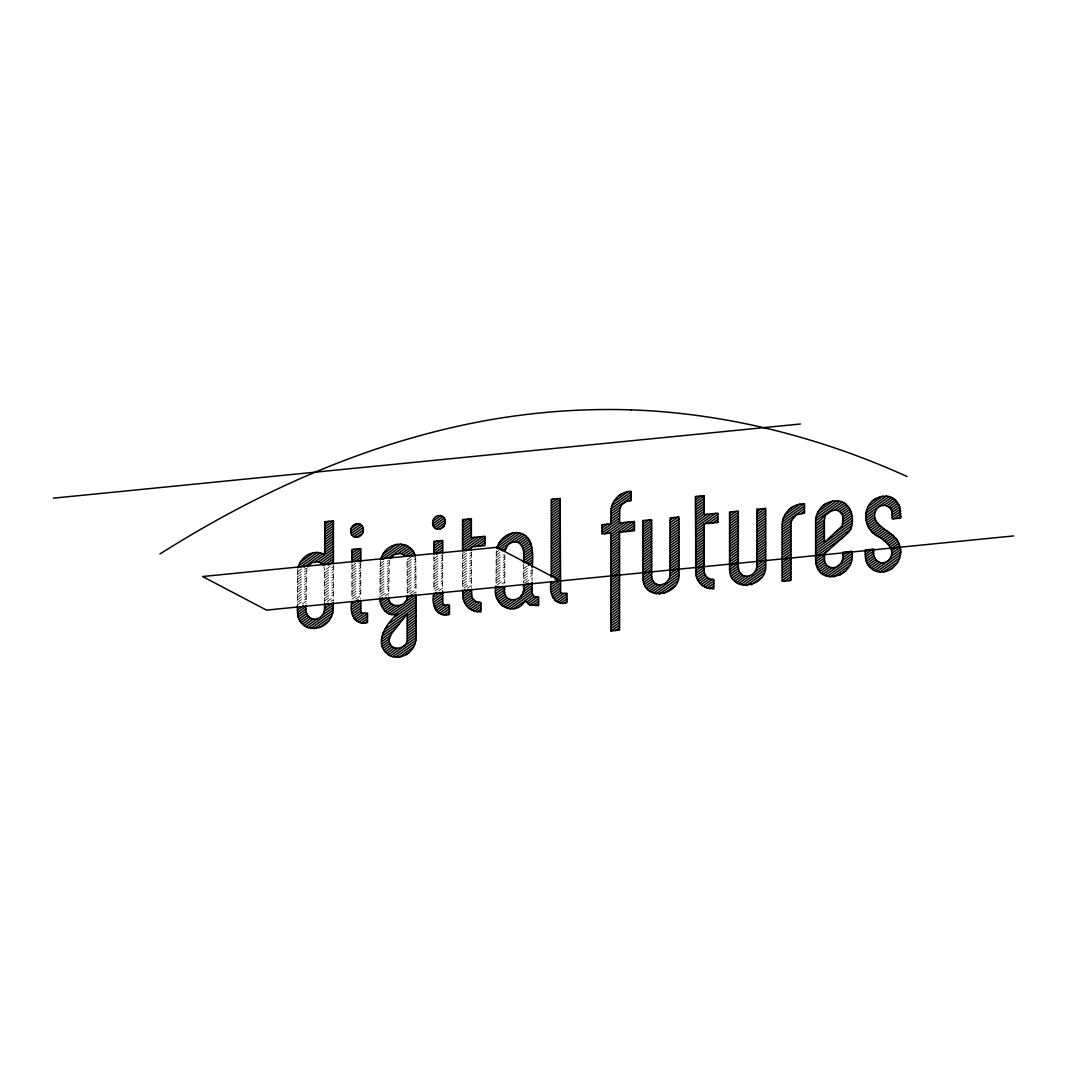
<?xml version="1.0" encoding="UTF-8"?>
<svg xmlns="http://www.w3.org/2000/svg" width="1067" height="1067" viewBox="0 0 1067 1067"><rect width="100%" height="100%" fill="white"/><g stroke="black" fill="none" stroke-linecap="round" stroke-linejoin="round"><path stroke-width="0.75" stroke-dasharray="5 3.75" d="M380.332 561.042L379.945 598.147M297.72 569.178L297.32 606.349M496.315 550.999L496.022 584.303M389.428 560.255L388.681 595.613M306.843 568.418L306.109 603.815M297.373 571.872L302.735 568.057M297.32 574.459L306.096 568.204M297.32 577.007L306.242 570.645M297.32 579.554L306.109 573.286M297.32 582.102L306.109 575.833M297.32 584.636L306.109 578.381M297.32 587.183L306.109 580.928M297.32 589.731L306.109 583.476M324.635 603.642L324.635 570.338L332.17 564.91M297.32 592.278L306.109 586.023M324.635 572.832L333.424 566.564M297.32 594.826L306.109 588.571M324.635 575.38L333.424 569.111M297.32 597.373L306.109 591.118M324.635 577.914L333.424 571.659M297.32 599.921L306.109 593.652M324.635 580.461L333.424 574.206M297.32 602.468L306.109 596.2M324.635 583.009L333.424 576.754M297.32 605.016L306.109 598.747M324.635 585.556L333.424 579.301M351.937 566.11L358.219 561.629M302.334 603.975L306.109 601.295M324.635 588.104L333.424 581.848M351.937 568.644L360.739 562.389M324.635 590.651L333.424 584.383M351.937 571.192L360.739 564.936M324.635 593.199L333.424 586.93M351.937 573.739L360.739 567.484M324.635 595.746L333.424 589.477M351.937 576.287L360.739 570.031M324.635 598.294L333.424 592.025M351.937 578.834L360.739 572.579M324.635 600.841L333.424 594.572M351.937 581.382L360.739 575.113M327.142 601.588L333.424 597.12M351.937 583.929L360.739 577.66M379.985 563.95L383.907 561.162M330.903 601.455L333.424 599.667M351.937 586.477L360.739 580.208M379.945 566.537L388.495 560.442M351.937 589.024L360.739 582.755M379.945 569.071L388.788 562.776M351.937 591.571L360.739 585.303M379.945 571.619L388.681 565.403M351.937 594.106L360.739 587.85M379.945 574.166L388.681 567.937M351.937 596.653L360.739 590.398M379.945 576.713L388.681 570.485M351.937 599.201L360.739 592.945M379.945 579.261L388.681 573.032M406.994 560.002L412.195 556.294M355.711 599.067L360.739 595.493M379.945 581.808L388.681 575.58M407.247 562.362L415.436 556.521M379.945 584.356L388.681 578.127M407.247 564.896L415.85 558.775M379.945 586.903L388.681 580.675M407.247 567.444L416.037 561.189M379.945 589.451L388.681 583.222M407.247 569.991L416.05 563.736M379.945 591.998L388.681 585.77M407.247 572.539L416.05 566.284M379.945 594.532L388.681 588.317M407.247 575.086L416.05 568.831M381.186 596.2L388.681 590.865M407.247 577.634L416.05 571.365M433.882 558.668L437.657 555.987M384.974 596.053L388.681 593.399M407.247 580.181L416.05 573.913M433.882 561.215L442.672 554.947M407.247 582.729L416.05 576.46M433.882 563.763L442.672 557.494M407.247 585.276L416.05 579.008M433.882 566.31L442.672 560.042M407.247 587.824L416.05 581.555M433.882 568.844L442.672 562.589M407.247 590.358L416.05 584.102M433.882 571.392L442.672 565.137M407.247 592.905L416.05 586.65M433.882 573.939L442.672 567.684M462.558 553.52L465.079 551.732M409.768 593.665L416.05 589.197M433.882 576.487L442.672 570.231M462.558 556.067L467.586 552.479M413.462 593.585L416.05 591.745M433.882 579.034L442.672 572.779M462.558 558.615L471.361 552.346M433.882 581.582L442.672 575.313M462.558 561.149L471.361 554.893M433.882 584.129L442.672 577.861M462.558 563.696L471.361 557.441M433.882 586.677L442.672 580.408M462.558 566.244L471.361 559.988M433.882 589.224L442.672 582.955M462.558 568.791L471.361 562.536M435.136 590.865L442.672 585.503M462.558 571.338L471.361 565.083M438.91 590.731L442.672 588.05M462.558 573.886L471.361 567.617M462.558 576.433L471.361 570.165M496.075 552.559L498.702 550.692M462.558 578.981L471.361 572.712M496.022 555.147L499.729 552.506M462.558 581.528L471.361 575.26M496.022 557.694L502.384 553.159M462.558 584.076L471.361 577.807M496.022 560.242L503.557 554.867M462.558 586.61L471.361 580.355M496.022 562.789L504.811 556.521M463.825 588.264L471.361 582.902M496.022 565.337L504.811 559.068M467.586 588.13L471.361 585.45M496.022 567.884L504.811 561.615M496.022 570.418L504.811 564.163M496.022 572.966L504.811 566.71M496.022 575.513L504.811 569.258M496.022 578.061L504.811 571.805M496.022 580.608L504.811 574.353M496.022 583.156L504.811 576.887M497.275 584.809L504.811 579.434M502.304 583.769L504.811 581.982M523.337 568.791L527.111 566.11M523.337 571.338L529.619 566.87M523.337 573.886L529.619 569.418M523.337 576.433L532.126 570.165M523.337 578.981L532.126 572.712M523.337 581.528L532.126 575.26M524.591 583.169L532.126 577.807M323.901 566.724L324.635 570.338M415.663 557.534L416.05 592.759M532.126 569.458L532.126 580.795M523.337 563.829L523.337 583.209M504.811 554.373L504.811 583.422M471.361 551.812L471.361 587.557M462.558 554.013L462.558 588.384M442.672 555.133L442.672 589.344M433.882 556.014L433.882 590.224M407.247 592.945L407.047 560.295A9.616 8.589 -62.3 0 0 406.54 558.548M360.739 563.269L360.739 599.107M351.937 564.15L351.937 598.36M333.424 565.137L333.424 601.201"/><path stroke-width="1.5" d="M363.327 528.432L363.327 531.219A6.815 6.082 -62.3 0 1 358.392 536.941M445.259 523.083L445.259 520.296A6.815 6.082 -62.3 0 0 443.525 517.028A6.815 6.082 -62.3 0 0 440.271 515.494L437.643 515.761A6.815 6.082 -62.3 0 0 434.402 517.935A6.815 6.082 -62.3 0 0 432.668 521.55L432.668 524.337M669.943 576.273L670.156 517.895L678.945 517.015L678.945 573.459C681.199 596.44 642.214 602.255 642.841 577.047L642.841 520.603L651.63 519.736L651.63 576.167L652.337 579.794L654.284 582.622A9.67 8.629 -62.3 0 0 658.886 584.769C664.047 585.33 668.982 581.288 669.943 576.273L678.945 569.991M407.247 596.173C407.714 607.483 388.455 609.51 388.681 597.28M505.024 550.772L507.559 545.584A9.99 8.923 -62.3 0 1 512.307 542.396C523.524 539.142 525.431 554.84 523.337 562.216M791.661 520.283L790.927 524.044L790.927 580.475L782.204 581.342L782.204 524.911C782.058 513.08 792.821 503.264 804.518 503.824L804.518 513.16L796.582 514.707L791.661 520.283L782.204 527.005M496.822 548.465C499.116 539.262 508.279 531.673 517.975 532.7C534.46 534.86 533.233 555.827 532.126 567.844M825.164 516.775L824.391 519.989L824.391 542.436L842.143 525.911L842.93 518.135A8.736 7.802 -62.3 0 0 841.65 513.614C832.473 502.89 823.044 520.309 815.601 523.59M379.945 598.147C379.425 607.176 388.015 618.126 397.684 613.778C385.921 623.328 371.449 645.922 390.909 656.112C403.073 660.78 416.41 649.95 416.05 637.359L416.05 594.412M307.683 566.737L311.804 562.842L317.299 561.749A9.856 8.803 -62.3 0 1 321.914 563.896L323.061 565.217M390.269 558.534L394.443 554.613L399.978 553.52A9.656 8.616 -62.3 0 1 404.593 555.667M297.973 567.964A18.939 16.899 -62.3 0 1 302.481 559.201C307.629 552.839 317.486 550.145 324.635 554.733L324.875 521.723M324.635 524.457L329.036 521.31M324.635 526.991L333.184 520.909M324.635 529.539L333.424 523.283M324.635 532.086L333.424 525.831M324.635 534.634L333.424 528.378M324.635 537.181L333.424 530.926M324.635 539.729L333.424 533.46M324.635 542.276L333.424 536.007M300.401 562.082L313.685 552.613M324.635 544.824L333.424 538.555M298.587 565.923L317.513 552.426M324.635 547.371L333.424 541.102M351.016 528.578L357.992 523.604M300.401 567.164L320.42 552.906M324.635 549.918L333.424 543.65M350.59 531.419L360.526 524.35M304.068 567.097L322.834 553.733M324.635 552.453L333.424 546.197M351.056 533.633L362.126 525.751M315.138 561.762L333.424 548.745M352.137 535.407L363.113 527.605M318.433 561.962L333.424 551.292M353.857 536.741L363.46 529.886M320.674 562.923L333.424 553.84M356.618 537.315L362.807 532.9M322.314 564.283L333.424 556.387M324.768 565.083L333.424 558.921M328.223 565.177L333.424 561.469M351.937 550.825L354.124 549.265M351.937 553.373L358.285 548.865M351.937 555.92L360.739 549.652M351.937 558.468L360.739 552.199M351.937 561.015L360.739 554.747M354.457 561.775L360.739 557.294M358.219 561.629L360.739 559.842M297.32 610.097L303.602 605.629M297.373 612.605L306.109 606.389M297.666 614.952L306.109 608.937M382.8 554.307L396.697 544.41M298.186 617.126L306.162 611.431M381.106 558.068L400.605 544.183M432.709 521.31L440.764 515.574M298.933 619.127L306.642 613.645M382.906 559.335L403.619 544.57M432.602 523.937L442.965 516.548M299.907 620.981L307.576 615.526M387.828 558.374L406.114 545.344M433.229 526.031L444.392 518.082M301.107 622.675L308.95 617.086M324.635 605.923L328.396 603.242M398.271 553.48L408.194 546.411L410.848 548.451A18.726 16.712 -62.3 0 1 415.396 556.36M434.482 527.685L445.206 520.042M297.32 606.349L297.706 615.192A18.592 16.605 -62.3 0 0 302.548 624.222L310.804 618.313M324.635 608.47L332.17 603.108M401.392 553.8L409.981 547.678M436.416 528.859L445.352 522.497M304.188 625.582L313.365 619.047M324.275 611.271L333.424 604.762M403.539 554.813L411.515 549.132M439.764 529.019L444.125 525.911M306.096 626.756L317.553 618.607M322.314 615.219L333.424 607.31M405.127 556.24L412.836 550.745M308.363 627.703L333.277 609.951M408.821 556.147L413.929 552.506M311.071 628.316L332.771 612.858M412.195 556.294L414.796 554.44M462.558 520.416L463.812 519.536M314.418 628.476L331.664 616.192M433.882 543.383L437.203 541.022M462.558 522.963L467.96 519.122M319.26 627.569L329.076 620.581M351.937 604.295L358.219 599.827M433.882 545.931L441.365 540.609M462.558 525.511L471.361 519.242M351.937 606.843L360.739 600.574M433.882 548.478L442.672 542.223M462.558 528.058L471.361 521.79M351.937 609.39L360.739 603.122M433.882 551.025L442.672 544.77M462.558 530.606L471.361 524.337M351.963 611.924L360.739 605.669M433.882 553.573L442.672 547.318M462.558 533.153L471.361 526.885M352.257 614.259L360.739 608.217M436.403 554.333L442.672 549.852M462.558 535.687L471.361 529.432M352.884 616.353L360.739 610.764M462.558 538.235L471.361 531.98M353.844 618.22L361.62 612.671A3.108 2.774 -62.3 0 0 362.62 613.218L367.501 613.125L367.501 622.514C354.884 626.689 348.749 611.818 351.937 601.615M380.025 599.574L382.493 597.813M462.558 540.782L471.361 534.527M355.124 619.847L364.314 613.312M380.332 601.895L386.294 597.653M462.558 543.33L471.361 537.074M356.751 621.234L367.501 613.592M380.852 604.069L388.775 598.44M462.558 545.877L474.548 537.341M358.832 622.301L367.501 616.126M381.599 606.096L389.308 600.601M462.558 548.425L478.71 536.928M361.58 622.888L367.501 618.673M382.56 607.95L390.295 602.442M462.558 550.972L482.858 536.514M365.381 622.728L367.501 621.221M383.733 609.67L391.722 603.975M466.332 550.839L471.361 547.251M471.867 546.891L484.992 537.541M385.12 611.218L393.63 605.162M476.029 546.477L484.992 540.089M386.734 612.618L396.244 605.843M406.994 598.187L412.169 594.506M480.177 546.064L484.992 542.636M388.668 613.792L400.672 605.229M404.886 602.241L414.81 595.173M391.096 614.592L416.05 596.826M551.332 500.476L553.346 499.049M394.603 614.645L416.05 599.374M551.332 503.024L557.508 498.636M395.177 616.793L416.05 601.921M499.236 542.676L513.027 532.846M551.332 505.571L560.122 499.303M390.002 623.021L416.05 604.469M497.342 546.571L516.948 532.606M551.332 508.119L560.122 501.85M384.96 629.157L416.05 607.016M433.882 594.306L436.403 592.518M497.755 548.825L519.909 533.047M551.332 510.666L560.122 504.398M382.693 633.318L403.526 618.473M407.247 615.819L416.05 609.564M433.882 596.853L440.164 592.385M500.023 549.758L522.35 533.847M551.332 513.214L560.122 506.945M381.786 636.519L398.991 624.262M407.247 618.367L416.05 612.111M433.882 599.401L442.672 593.145M502.197 550.759L505.891 548.118M514.534 541.969L524.39 534.94M551.332 515.748L560.122 509.493M381.426 639.306L394.443 630.037M407.247 620.914L416.05 614.659M433.882 601.948L442.672 595.693M517.562 542.356L526.138 536.248M551.332 518.295L560.122 512.04M381.359 641.907L390.389 635.479M407.247 623.461L416.05 617.206M433.949 604.456L442.672 598.24M519.656 543.41L527.658 537.715M551.332 520.843L560.122 514.587M381.626 644.268L389.375 638.746M407.247 626.009L416.05 619.754M434.336 606.723L442.672 600.774M521.203 544.85L528.952 539.342M551.332 523.39L560.122 517.135M382.199 646.402L389.282 641.36M407.247 628.556L416.05 622.288M435.056 608.75L442.792 603.242M522.35 546.584L530.019 541.116M551.332 525.938L560.122 519.682M383.026 648.363L389.828 643.508M407.247 631.104L416.05 624.835M436.11 610.551L444.059 604.882M462.558 591.705L465.079 589.918M523.057 548.625L530.886 543.05M551.332 528.485L560.122 522.216M384.053 650.176L390.909 645.282M407.247 633.651L416.05 627.383M437.483 612.125L447.326 605.109M462.558 594.252L468.84 589.784M523.337 550.972L531.513 545.144M551.332 531.033L560.122 524.764M385.24 651.87L392.349 646.815M407.247 636.199L416.05 629.93M439.217 613.432L449.447 606.149M462.771 596.653L471.361 590.544M523.337 553.52L531.926 547.398M551.332 533.58L560.122 527.311M386.614 653.444L394.337 647.936M407.234 638.76L416.05 632.478M441.445 614.379L449.447 608.697M463.225 598.88L471.361 593.079M523.337 556.067L532.126 549.812M551.332 536.127L560.122 529.859M388.295 654.791L397.111 648.509M406.514 641.814L416.05 635.025M444.446 614.805L449.447 611.244M463.878 600.961L471.494 595.533M523.337 558.615L532.126 552.346M551.332 538.675L560.122 532.406M390.335 655.885L416.05 637.573M448.46 614.485L449.447 613.792M464.732 602.895L472.107 597.64L471.361 589.184M523.337 561.149L532.126 554.893M551.332 541.209L560.122 534.954M392.803 656.672L415.823 640.28M465.786 604.696L473.188 599.427M524.591 562.802L532.126 557.441M551.332 543.757L560.122 537.501M618.553 495.888L620.834 494.261M395.777 657.099L415.103 643.334M467.039 606.349L474.708 600.881M527.111 563.563L532.126 559.988M551.332 546.304L560.122 540.049M613.432 502.077L628.063 491.66M399.498 656.992L413.543 646.989M468.493 607.857L476.749 601.975M496.022 588.25L498.542 586.463M528.365 565.217L532.126 562.536M551.332 548.851L560.122 542.596M611.871 505.731L631.09 492.047M406.367 654.658L409.235 652.604M470.16 609.217L479.59 602.495M496.022 590.798L502.304 586.317M551.332 551.399L560.122 545.144M611.138 508.812L631.09 494.595M472.094 610.377L480.91 604.095M496.062 593.305L504.811 587.077M551.332 553.946L560.122 547.678M610.831 511.573L631.09 497.142M474.375 611.298L480.91 606.643M496.328 595.666L504.811 589.624M551.332 556.494L560.122 550.225M610.791 514.147L620.447 507.265M629.503 500.81L631.09 499.689M477.122 611.898L480.91 609.19M496.822 597.867L504.851 592.145M551.332 559.041L560.122 552.773M610.791 516.695L619.62 510.399M497.542 599.894L505.238 594.412M551.332 561.589L560.122 555.32M602.055 525.457L603.322 524.551M610.791 519.242L619.54 513.014M498.489 601.761L506.078 596.373M551.332 564.123L560.122 557.868M602.055 528.005L607.483 524.137M610.791 521.776L619.54 515.561M499.689 603.469L507.345 598.013M523.337 586.61L528.365 583.035M551.332 566.67L560.122 560.415M602.055 530.552L619.54 518.109M501.117 604.989L509.066 599.321M523.337 589.157L532.126 582.902M551.332 569.218L560.122 562.963M602.055 533.1L619.54 520.643M502.797 606.336L511.466 600.161M523.043 591.918L532.126 585.45M551.332 571.765L560.122 565.51M604.802 533.687L619.94 522.91M504.744 607.496L515.561 599.801M521.216 595.759L532.126 587.997M551.332 574.313L560.122 568.057M608.95 533.273L624.088 522.497M507.092 608.377L532.126 590.544M551.332 576.86L560.122 570.605M610.791 534.514L628.25 522.083M509.973 608.87L532.153 593.065M553.853 577.62L560.122 573.139M610.791 537.061L632.398 521.67M513.867 608.643L532.7 595.226M555.107 579.274L560.122 575.687M610.791 539.609L619.54 533.38M621.421 532.033L634.478 522.737M526.338 602.308L534.287 596.64L538.608 596.92L538.608 605.536L529.712 604.869L525.257 600.721C514.641 618.54 490.647 604.335 496.022 585.916M551.332 584.503L560.122 578.234M610.791 542.156L619.54 535.927M625.569 531.619L634.478 525.284M527.845 603.775L537.328 597.013M551.332 587.05L560.122 580.781M610.791 544.703L619.54 538.475M629.73 531.219L634.478 527.832M642.841 521.87L644.908 520.403M529.819 604.909L538.608 598.654M551.332 589.584L560.122 583.329M610.791 547.238L619.54 541.022M642.841 524.417L649.056 519.989M532.473 605.576L538.608 601.201M551.359 592.118L560.122 585.876M610.791 549.785L619.54 543.57M642.841 526.965L651.63 520.709M535.847 605.709L538.608 603.749M551.652 594.452L560.122 588.424M610.791 552.333L619.54 546.104M642.841 529.512L651.63 523.257M552.293 596.546L560.148 590.958M610.791 554.88L619.54 548.651M642.841 532.06L651.63 525.804M553.253 598.414L561.055 592.852M610.791 557.427L619.54 551.199M642.841 534.607L651.63 528.338M695.417 497.155L696.431 496.435M554.533 600.041L563.789 593.452M610.791 559.975L619.54 553.746M642.841 537.154L651.63 530.886M695.417 499.703L700.579 496.022M556.16 601.428L566.897 593.785M610.791 562.522L619.54 556.294M642.841 539.702L651.63 533.433M670.156 520.243L673.984 517.508M695.417 502.25L704.207 495.982M558.228 602.495L566.897 596.333M610.791 565.07L619.54 558.841M642.841 542.249L651.63 535.981M670.156 522.79L678.145 517.095M695.417 504.798L704.207 498.529M560.975 603.095L566.897 598.88M610.791 567.617L619.54 561.389M642.841 544.784L651.63 538.528M670.156 525.337L678.945 519.069M695.417 507.345L704.207 501.077M564.776 602.935L566.897 601.428M610.791 570.165L619.54 563.936M642.841 547.331L651.63 541.076M670.156 527.885L678.945 521.616M695.417 509.893L704.207 503.624M610.791 572.699L619.54 566.484M642.841 549.878L651.63 543.623M670.156 530.432L678.945 524.164M695.417 512.44L704.207 506.171M610.791 575.246L619.54 569.031M642.841 552.426L651.63 546.171M670.156 532.98L678.945 526.711M695.417 514.974L704.207 508.719M610.791 577.794L619.54 571.565M642.841 554.973L651.63 548.718M670.156 535.527L678.945 529.259M695.417 517.522L704.207 511.266M610.791 580.341L619.54 574.113M642.841 557.521L651.63 551.266M670.156 538.061L678.945 531.806M695.417 520.069L704.207 513.814M610.791 582.889L619.54 576.66M642.841 560.068L651.63 553.8M670.156 540.609L678.945 534.354M695.417 522.617L707.168 514.241M610.791 585.436L619.54 579.208M642.841 562.616L651.63 556.347M670.156 543.156L678.945 536.901M695.417 525.164L711.329 513.827M610.791 587.984L619.54 581.755M642.841 565.163L651.63 558.895M670.156 545.704L678.945 539.449M695.417 527.712L715.477 513.414M610.791 590.531L619.54 584.303M642.841 567.711L651.63 561.442M670.156 548.251L678.945 541.996M695.417 530.259L704.207 523.99M704.5 523.79L717.851 514.281M610.791 593.079L619.54 586.85M642.841 570.245L651.63 563.99M670.156 550.799L678.945 544.53M695.417 532.806L704.207 526.538M708.648 523.377L717.851 516.828M610.791 595.626L619.54 589.397M642.841 572.792L651.63 566.537M670.156 553.346L678.945 547.078M695.417 535.354L704.207 529.085M712.809 522.963L717.851 519.376M610.791 598.16L619.54 591.945M642.841 575.34L651.63 569.084M670.156 555.894L678.945 549.625M695.417 537.901L704.207 531.633M716.957 522.55L717.851 521.923M729.561 513.574L732.149 511.733M610.791 600.708L619.54 594.492M642.867 577.874L651.63 571.632M670.156 558.441L678.945 552.173M695.417 540.435L704.207 534.18M729.561 516.121L736.297 511.32M610.791 603.255L619.54 597.027M643.121 580.235L651.63 574.179M670.156 560.989L678.945 554.72M695.417 542.983L704.207 536.728M729.561 518.669L738.351 512.413M610.791 605.803L619.54 599.574M643.601 582.435L651.657 576.7M670.156 563.523L678.945 557.267M695.417 545.53L704.207 539.275M729.561 521.216L738.351 514.961M610.791 608.35L619.54 602.121M644.308 584.476L652.044 578.968M670.156 566.07L678.945 559.815M695.417 548.078L704.207 541.823M729.561 523.764L738.351 517.495M610.791 610.898L619.54 604.669M645.255 586.357L652.897 580.901M670.156 568.618L678.945 562.362M695.417 550.625L704.207 544.37M729.561 526.311L738.351 520.042M610.791 613.445L619.54 607.216M646.415 588.077L654.191 582.529M670.156 571.165L678.945 564.91M695.417 553.173L704.207 546.904M729.561 528.859L738.351 522.59M756.876 509.279L765.666 508.412L765.666 564.843C767.92 587.824 728.934 593.652 729.561 568.431L729.561 512L738.351 511.12L738.351 567.564L739.058 571.178L741.005 574.019A9.67 8.629 -62.3 0 0 745.606 576.153C751.475 576.807 756.89 571.525 756.876 565.723L757.063 509.266M610.791 615.992L619.54 609.764M647.789 589.638L655.925 583.836M670.156 573.713L678.945 567.457M695.417 555.72L704.207 549.452M729.561 531.406L738.351 525.137M756.876 511.947L761.224 508.852M610.791 618.54L619.54 612.311M649.403 591.038L658.326 584.689M695.417 558.268L704.207 551.999M729.561 533.953L738.351 527.685M756.876 514.494L765.372 508.439M610.791 621.087L619.54 614.859M651.257 592.252L662.087 584.543M668.382 580.075L678.945 572.539M695.417 560.815L704.207 554.547M729.561 536.488L738.351 530.232M756.876 517.042L765.666 510.773M610.791 623.621L619.54 617.406M653.457 593.239L678.852 575.153M695.417 563.363L704.207 557.094M729.561 539.035L738.351 532.78M756.876 519.589L765.666 513.32M610.791 626.169L619.54 619.954M656.085 593.919L678.412 578.021M695.417 565.897L704.207 559.642M729.561 541.583L738.351 535.327M756.876 522.136L765.666 515.868M610.791 628.716L619.54 622.488M659.299 594.172L677.412 581.275M695.417 568.444L704.207 562.189M729.561 544.13L738.351 537.875M756.876 524.684L765.666 518.415M611.244 630.944L619.54 625.035M663.714 593.572L675.198 585.396M695.417 570.992L704.207 564.736M729.561 546.677L738.351 540.422M756.876 527.218L765.666 520.963M615.406 630.53L619.54 627.583M695.604 573.406L704.207 567.284M729.561 549.225L738.351 542.956M756.876 529.765L765.666 523.51M696.044 575.647L704.207 569.831M729.561 551.772L738.351 545.504M756.876 532.313L765.666 526.058M789.153 509.332L793.194 506.452M696.684 577.727L704.327 572.285M729.561 554.32L738.351 548.051M756.876 534.86L765.666 528.605M784.698 515.041L799.757 504.318M697.525 579.674L704.914 574.419M729.561 556.867L738.351 550.599M756.876 537.408L765.666 531.153M783.191 518.669L803.944 503.877M698.565 581.475L705.967 576.207M729.561 559.415L738.351 553.146M756.876 539.955L765.666 533.687M782.484 521.71L804.518 506.011M699.819 583.142L707.474 577.687M729.561 561.949L738.351 555.694M756.876 542.503L765.666 536.234M782.218 524.444L804.518 508.559M701.259 584.663L709.475 578.807M729.561 564.496L738.351 558.241M756.876 545.05L765.666 538.782M801.184 513.494L804.518 511.106M702.913 586.023L712.249 579.368M729.561 567.044L738.351 560.789M756.876 547.598L765.666 541.329M782.204 529.552L790.967 523.31M704.834 587.197L713.77 580.835M729.601 569.565L738.351 563.336M756.876 550.145L765.666 543.877M782.204 532.1L790.927 525.884M707.088 588.144L713.77 583.382M729.881 571.912L738.351 565.883M756.876 552.679L765.666 546.424M782.204 534.647L790.927 528.432M822.417 505.998L825.858 503.557M709.808 588.757L713.77 585.93M730.402 574.086L738.404 568.391M756.876 555.227L765.666 548.971M782.204 537.194L790.927 530.979M818.122 511.613L832.767 501.17M731.135 576.1L738.857 570.618M756.876 557.774L765.666 551.519M782.204 539.742L790.927 533.527M816.562 515.254L836.675 500.943M732.109 577.967L739.764 572.512M756.876 560.322L765.666 554.066M782.204 542.289L790.927 536.074M815.855 518.322L839.756 501.29M733.296 579.661L741.098 574.099M756.876 562.869L765.666 556.614M782.204 544.824L790.927 538.608M815.601 521.043L842.33 501.997C853.04 506.825 855.494 523.617 848.572 532.393L824.391 553.773L824.591 560.815A9.696 8.656 -62.3 0 0 827.045 565.47A9.616 8.589 -62.3 0 0 831.646 567.644C839.822 568.511 844.584 559.401 842.93 552.226L851.679 551.359C857.841 576.34 816.602 588.957 815.601 559.735L815.601 521.55C815.148 508.199 829.512 497.289 842.196 501.957M734.696 581.208L742.899 575.366M756.876 565.417L765.666 559.148M782.204 547.371L790.927 541.156M834.461 510.159L844.477 503.024M736.337 582.595L745.406 576.127M756.543 568.191L765.666 561.695M782.204 549.918L790.927 543.703M815.601 526.138L824.391 519.869M837.555 510.493L846.251 504.304M738.231 583.782L749.541 575.727M754.636 572.099L765.666 564.243M782.204 552.466L790.927 546.251M815.601 528.685L824.391 522.417M839.716 511.506L847.691 505.825M740.485 584.729L765.532 566.884M782.204 555.013L790.927 548.798M815.601 531.233L824.391 524.964M841.209 512.987L848.932 507.492M743.166 585.37L765.039 569.778M782.204 557.561L790.927 551.346M815.601 533.78L824.391 527.511M842.276 514.774L850.012 509.266M746.46 585.556L763.945 573.112M782.204 560.108L790.927 553.893M815.601 536.328L824.391 530.059M842.85 516.908L850.919 511.173M751.155 584.769L761.451 577.434M782.204 562.656L790.927 556.44M815.601 538.862L824.391 532.606M842.93 519.402L851.559 513.254M782.204 565.203L790.927 558.988M815.601 541.409L824.391 535.154M842.93 521.936L851.813 515.614M872.499 500.89L879.555 496.809L886.784 496.088A18.579 16.592 -62.3 0 1 895.72 500.303L899.494 505.971L900.868 518.069L892.212 518.935L892.012 512.08A9.576 8.549 -62.3 0 0 889.585 507.492L885.103 505.345L881.449 505.705A9.536 8.523 -62.3 0 0 876.887 508.772C866.284 525.911 896.133 530.779 899.414 544.824C904.803 557.467 893.279 573.539 879.515 571.979A19.139 17.099 -62.3 0 1 870.459 567.764A18.793 16.779 -62.3 0 1 865.564 558.668L865.164 550.012L873.82 549.158C871.846 555.947 877.087 565.03 884.863 562.362A9.536 8.523 -62.3 0 0 889.425 559.295C897.894 548.171 881.769 538.435 873.553 533.54C862.509 524.35 863.096 505.038 876.274 498.196M782.204 567.751L790.927 561.535M815.601 543.957L824.391 537.701M842.703 524.657L851.813 518.162M868.004 506.638L882.822 496.075M782.204 570.285L790.927 564.07M815.601 546.504L824.391 540.249M835.101 532.606L851.813 520.709M866.484 510.266L886.437 496.062M782.204 572.832L790.927 566.617M815.601 549.052L851.813 523.257M865.764 513.32L889.278 496.568M782.204 575.38L790.927 569.164M815.601 551.599L851.773 525.831M865.47 516.081L891.625 497.449M782.204 577.927L790.927 571.712M815.601 554.146L851.093 528.859M865.684 518.469L875.033 511.813M884.196 505.291L893.612 498.582M782.204 580.475L790.927 574.259M815.601 556.694L843.877 536.541M866.124 520.696L874.3 514.881M887.024 505.825L895.306 499.916M784.939 581.075L790.927 576.807M815.601 559.241L829.032 549.665M866.724 522.83L874.527 517.268M888.984 506.958L896.76 501.423M789.087 580.661L790.927 579.354M815.708 561.695L824.391 555.52M867.458 524.844L875.22 519.322M890.452 508.466L898.001 503.09M816.068 563.99L824.391 558.068M868.338 526.765L876.127 521.216M891.478 510.279L899.028 504.904M816.642 566.124L824.538 560.508M869.365 528.578L877.247 522.963M892.065 512.413L899.828 506.892M817.442 568.097L825.124 562.629M870.552 530.286L878.541 524.591M892.212 514.854L900.401 509.026M818.469 569.911L826.151 564.456M871.886 531.873L880.008 526.098M892.212 517.402L900.748 511.32M819.723 571.579L827.605 565.963M842.93 555.04L847.531 551.772M873.366 533.367L881.622 527.485M893.866 518.775L900.868 513.787M821.19 573.072L829.552 567.124M842.903 557.601L851.679 551.359M875.02 534.74L883.369 528.792M898.014 518.362L900.868 516.321M822.897 574.406L832.313 567.697M842.316 560.575L851.679 553.906M876.821 536.007L885.237 530.006M824.898 575.526L851.666 556.467M878.781 537.154L887.224 531.139M827.258 576.393L851.439 559.175M880.768 538.275L889.224 532.26M830.099 576.914L850.799 562.176M865.164 551.946L868.298 549.705M882.662 539.489L891.065 533.487M833.634 576.94L849.452 565.683M865.164 554.493L872.459 549.292M884.423 540.769L892.746 534.834M839.302 575.46L845.971 570.698M865.31 556.934L873.82 550.865M886.063 542.143L894.266 536.301M865.684 559.215L873.82 553.413M887.571 543.623L895.64 537.875M866.284 561.322L874.006 555.827M888.918 545.21L896.84 539.555M867.111 563.283L874.647 557.921M890.078 546.931L897.907 541.356M868.165 565.083L875.74 559.682M891.038 548.785L898.814 543.25M869.432 566.724L877.261 561.149M891.772 550.812L899.561 545.264M870.925 568.204L879.275 562.256M892.012 553.186L900.161 547.384M872.646 569.525L882.116 562.776M891.265 556.267L900.628 549.598M874.66 570.645L900.841 551.999M877.021 571.499L900.521 554.76M879.888 572.005L899.734 557.881M883.503 571.979L898.054 561.615M890.745 569.365L892.746 567.951M159.93 553.986C261.122 489.98 372.743 440.244 491.207 419.624A794.528 709.382 -62.3 0 1 631.09 409.875M355.711 523.897L358.339 523.63A6.815 6.082 -62.3 0 1 363.26 528.378M358.339 537.008L355.711 537.275A6.815 6.082 -62.3 0 1 350.776 532.526L350.723 529.685A6.815 6.082 -62.3 0 1 355.658 523.964M53.35 498.169L800.49 423.986M324.635 521.75L333.424 520.883L333.424 563.496M1013.65 535.927L266.51 610.111L202.57 576.527L496.715 547.331L560.668 580.915M631.077 409.875C726.414 413.222 820.296 437.297 907.07 476.496M408.154 546.384C400.658 542.023 390.629 544.53 385.174 550.999A18.739 16.725 -62.3 0 0 380.599 559.815M534.314 596.653L532.193 593.465L532.126 582.409M302.548 624.222C309.777 631.117 322.047 628.997 328.169 621.674A18.552 16.565 -62.3 0 0 333.024 611.684L333.424 602.842M472.094 597.64L475.562 601.428L480.91 602.468L480.91 611.978L474.015 611.178L468.32 607.697A20.793 18.566 -62.3 0 1 463.171 598.707L462.558 590.024M551.332 576.687L551.332 499.249L560.122 498.369L560.628 592.372A3.108 2.774 -62.3 0 0 562.016 593.359L566.897 593.265L566.897 602.722C554.173 606.896 548.158 591.838 551.332 581.622M523.337 584.823C527.978 602.041 500.41 606.523 504.811 586.663M471.361 550.185L471.361 546.944L484.992 545.584L484.992 536.301L471.361 537.661L471.361 518.789L462.558 519.656L462.558 550.745M442.672 553.506L442.672 540.476L433.882 541.356L433.882 554.387M442.672 590.971L442.738 603.028A2.988 2.667 -62.3 0 0 443.552 604.522A3.108 2.774 -62.3 0 0 444.566 605.082L449.447 604.989L449.447 614.379C436.816 618.553 430.695 603.682 433.882 593.479M360.739 561.642L360.739 548.611L351.937 549.492L351.937 562.522M360.739 600.734L360.793 611.164A2.988 2.667 -62.3 0 0 361.606 612.671M324.635 603.642L324.421 610.617A9.35 8.349 -62.3 0 1 321.914 615.686A9.856 8.803 -62.3 0 1 317.299 618.687C309.417 621.461 304.055 612.405 306.109 605.482M445.259 522.857A6.815 6.082 -62.3 0 1 443.525 526.471M443.525 526.698A6.815 6.082 -62.3 0 1 440.271 528.872L437.643 529.139A6.815 6.082 -62.3 0 1 432.722 524.39M389.402 638.559C387.081 651.91 408.261 650.737 407.247 638.226L407.247 613.738L391.442 633.865L389.402 638.559M611.191 508.466L610.791 523.817L602.055 524.684L602.055 533.967L610.791 533.087L610.791 630.984L619.54 630.117L619.54 532.22L634.478 530.739L634.478 521.456L619.54 522.95L619.74 509.573A9.75 8.709 -62.3 0 1 622.261 504.384L626.862 501.29L631.09 500.663L631.09 491.327C621.434 491.42 612.791 498.983 611.191 508.466M704.207 495.662L695.417 496.542L696.031 575.58A20.793 18.566 -62.3 0 0 701.179 584.583L706.861 588.064L713.77 588.864L713.77 579.354C708.848 580.035 704.033 575.953 704.207 570.938L704.207 523.817L717.851 522.47L717.851 513.187L704.207 514.534L704.207 495.662"/></g></svg>
